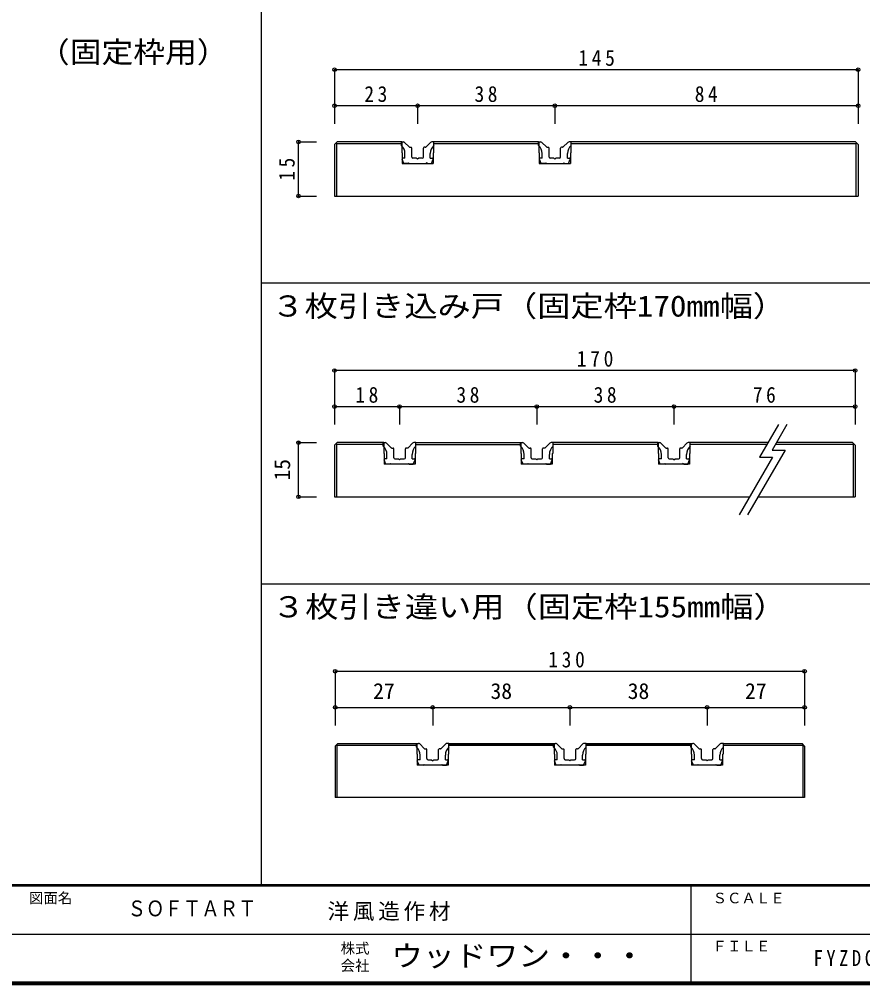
# Model space of a CAD drawing. Units: millimetres, scale not verified. Extents: x -400 to 380, y -287 to 278.
# Drawn here: x -6.7 to 226.9, y -280.3 to -12.9 of the extents above; entities that cross this region are included whole.
import ezdxf
from ezdxf.enums import TextEntityAlignment as Align

# ---------------------------------------------------------------- set-up
doc = ezdxf.new("R2010")
doc.units = ezdxf.units.MM
doc.header["$LTSCALE"] = 2
doc.header["$PDMODE"] = 32
doc.header["$PDSIZE"] = 1
doc.linetypes.add('DASHED1', pattern=[1.8, 1.2, -0.6])
for name, color, linetype in [('0-4', 3, 'Continuous'), ('0-7', 7, 'Continuous'), ('0-A', 7, 'Continuous'), ('0-B', 7, 'Continuous'), ('F-1', 7, 'DASHED1'), ('F-A', 7, 'Continuous')]:
    doc.layers.add(name, color=color, linetype=linetype)
doc.styles.add('HG明朝B', font='')
doc.styles.add('ＭＳ ゴシック', font='')
doc.styles.get('HG明朝B').set_extended_font_data('HG明朝B')
doc.styles.get('ＭＳ ゴシック').set_extended_font_data('MS Gothic')

msp = doc.modelspace()

# ---------------------------------------------------------------- linework, layer by layer
at = {"layer": '0-4'}
for p, q in [((80.66, -47.54), (81.367, -46.833)), ((80.66, -47.54), (80.66, -61.833)), ((99.26, -47.333), (81.16, -47.333)), ((81.16, -47.333), (81.16, -61.833)), ((99.26, -46.833), (81.367, -46.833)), ((99.26, -46.833), (99.26, -49.833)), ((137.16, -46.833), (108.06, -46.833)), ((108.06, -46.833), (108.06, -49.833)), ((137.26, -47.333), (108.06, -47.333)), ((137.26, -46.833), (137.26, -49.833)), ((224.953, -46.833), (146.06, -46.833)), ((146.06, -46.833), (146.06, -49.833)), ((225.16, -47.333), (146.06, -47.333)), ((225.66, -47.54), (224.953, -46.833)), ((225.16, -61.833), (225.16, -47.333)), ((225.66, -47.54), (225.66, -61.833)), ((99.36, -49.833), (99.26, -49.833)), ((107.96, -49.833), (107.96, -52.833)), ((108.06, -49.833), (107.96, -49.833)), ((137.36, -49.833), (137.26, -49.833)), ((145.96, -49.833), (145.96, -52.833)), ((146.06, -49.833), (145.96, -49.833)), ((80.66, -61.833), (225.66, -61.833)), ((81.367, -130.167), (80.66, -130.874)), ((80.66, -130.874), (80.66, -145.167)), ((94.26, -130.667), (81.16, -130.667)), ((81.16, -130.667), (81.16, -145.167)), ((94.26, -130.167), (81.367, -130.167)), ((94.26, -130.167), (94.26, -133.167)), ((103.06, -130.167), (132.26, -130.167)), ((103.06, -130.167), (103.06, -133.167)), ((103.06, -130.667), (132.26, -130.667)), ((132.26, -130.167), (132.26, -133.167)), ((170.26, -130.167), (141.06, -130.167)), ((141.06, -130.167), (141.06, -133.167)), ((170.26, -130.667), (141.06, -130.667)), ((170.26, -130.167), (170.26, -133.167)), ((200.728, -130.167), (179.06, -130.167)), ((179.06, -130.167), (179.06, -133.167)), ((200.44, -130.667), (179.06, -130.667)), ((224.333, -130.667), (202.749, -130.667)), ((224.126, -130.167), (203.038, -130.167)), ((224.126, -130.167), (224.833, -130.874)), ((224.333, -145.167), (224.333, -130.667)), ((224.833, -130.874), (224.833, -145.167)), ((94.26, -133.167), (94.36, -133.167)), ((94.36, -133.167), (94.36, -136.167)), ((102.96, -133.167), (103.06, -133.167)), ((132.26, -133.167), (132.36, -133.167)), ((132.36, -133.167), (132.36, -136.167)), ((140.96, -133.167), (141.06, -133.167)), ((170.26, -133.167), (170.36, -133.167)), ((170.36, -133.167), (170.36, -136.167)), ((178.96, -133.167), (179.06, -133.167)), ((80.66, -145.167), (195.627, -145.167)), ((197.937, -145.167), (224.833, -145.167)), ((80.833, -214.207), (81.54, -213.5)), ((81.54, -213.5), (103.439, -213.5)), ((112.239, -213.5), (141.433, -213.5)), ((112.239, -213.5), (112.239, -216.5)), ((150.233, -213.5), (179.339, -213.5)), ((150.233, -213.5), (150.233, -216.5)), ((179.439, -213.5), (179.439, -216.5)), ((188.239, -213.5), (210.126, -213.5)), ((188.239, -213.5), (188.239, -216.5)), ((210.833, -214.207), (210.126, -213.5)), ((80.833, -214.207), (80.833, -228.5)), ((81.333, -214), (103.439, -214)), ((81.333, -228.5), (81.333, -214)), ((112.139, -216.5), (112.139, -219.5)), ((112.139, -216.5), (112.239, -216.5)), ((141.433, -214), (112.239, -214)), ((112.239, -214), (141.433, -214)), ((150.133, -216.5), (150.133, -219.5)), ((150.133, -216.5), (150.233, -216.5)), ((179.339, -214), (150.233, -214)), ((150.233, -214), (179.439, -214)), ((179.439, -216.5), (179.539, -216.5)), ((179.539, -216.5), (179.539, -219.5)), ((188.139, -216.5), (188.239, -216.5)), ((188.239, -214), (210.333, -214)), ((210.333, -214), (210.333, -228.5)), ((210.833, -214.207), (210.833, -228.5)), ((112.139, -219.5), (103.539, -219.5)), ((150.133, -219.5), (141.533, -219.5)), ((210.833, -228.5), (80.833, -228.5))]:
    msp.add_line(p, q, dxfattribs=at)
for points in [[(99.36, -49.833), (99.36, -52.833), (107.96, -52.833)], [(137.36, -49.833), (137.36, -52.833), (145.96, -52.833)], [(102.96, -133.167), (102.96, -136.167), (94.36, -136.167)], [(140.96, -133.167), (140.96, -136.167), (132.36, -136.167)], [(178.96, -133.167), (178.96, -136.167), (170.36, -136.167)], [(103.439, -213.5), (103.439, -216.5), (103.539, -216.5), (103.539, -219.5)], [(141.433, -213.5), (141.433, -216.5), (141.533, -216.5), (141.533, -219.5)], [(188.139, -216.5), (188.139, -219.5), (179.539, -219.5)]]:
    msp.add_lwpolyline(points, dxfattribs=at)
at = {"layer": '0-7'}
for p, q in [((101.322, -48.245), (100.056, -46.98)), ((105.998, -48.245), (107.263, -46.98)), ((108.16, -46.833), (107.617, -46.833)), ((108.16, -47.833), (108.16, -46.833)), ((139.322, -48.245), (138.056, -46.98)), ((143.998, -48.245), (145.263, -46.98)), ((146.16, -46.833), (145.617, -46.833)), ((146.16, -47.833), (146.16, -46.833)), ((100.16, -51.333), (100.16, -50.069)), ((101.534, -48.333), (101.86, -48.333)), ((102.06, -51.033), (102.06, -48.533)), ((105.26, -51.033), (105.26, -48.533)), ((105.785, -48.333), (105.46, -48.333)), ((107.16, -51.333), (107.16, -50.069)), ((138.16, -51.333), (138.16, -50.069)), ((139.534, -48.333), (139.86, -48.333)), ((140.06, -51.033), (140.06, -48.533)), ((143.26, -51.033), (143.26, -48.533)), ((143.785, -48.333), (143.46, -48.333)), ((145.16, -51.333), (145.16, -50.069)), ((99.86, -52.833), (99.374, -51.607)), ((100.16, -51.333), (99.56, -51.333)), ((100.96, -52.833), (99.86, -52.833)), ((100.96, -52.833), (101.16, -52.633)), ((101.16, -52.633), (101.36, -52.833)), ((101.36, -52.833), (105.96, -52.833)), ((103.36, -51.333), (102.36, -51.333)), ((103.66, -51.633), (103.36, -51.333)), ((106.16, -52.633), (105.96, -52.833)), ((106.36, -52.833), (106.16, -52.633)), ((106.36, -52.833), (107.46, -52.833)), ((107.16, -51.333), (107.76, -51.333)), ((107.46, -52.833), (107.946, -51.607)), ((137.86, -52.833), (137.374, -51.607)), ((138.16, -51.333), (137.56, -51.333)), ((138.96, -52.833), (137.86, -52.833)), ((138.96, -52.833), (139.16, -52.633)), ((139.16, -52.633), (139.36, -52.833)), ((139.36, -52.833), (143.96, -52.833)), ((141.36, -51.333), (140.36, -51.333)), ((141.66, -51.633), (141.36, -51.333)), ((144.16, -52.633), (143.96, -52.833)), ((144.36, -52.833), (144.16, -52.633)), ((144.36, -52.833), (145.46, -52.833)), ((145.16, -51.333), (145.76, -51.333)), ((145.46, -52.833), (145.946, -51.607)), ((94.16, -130.167), (94.703, -130.167)), ((94.16, -131.167), (94.16, -130.167)), ((96.322, -131.579), (95.056, -130.313)), ((100.997, -131.579), (102.263, -130.313)), ((132.16, -130.167), (132.703, -130.167)), ((132.16, -131.167), (132.16, -130.167)), ((134.322, -131.579), (133.056, -130.313)), ((138.997, -131.579), (140.263, -130.313)), ((170.16, -130.167), (170.703, -130.167)), ((170.16, -131.167), (170.16, -130.167)), ((172.322, -131.579), (171.056, -130.313)), ((176.997, -131.579), (178.263, -130.313)), ((95.16, -134.667), (95.16, -133.403)), ((96.534, -131.667), (96.86, -131.667)), ((97.06, -134.367), (97.06, -131.867)), ((100.26, -134.367), (100.26, -131.867)), ((100.785, -131.667), (100.46, -131.667)), ((102.16, -134.667), (102.16, -133.403)), ((133.16, -134.667), (133.16, -133.403)), ((134.534, -131.667), (134.86, -131.667)), ((135.06, -134.367), (135.06, -131.867)), ((138.26, -134.367), (138.26, -131.867)), ((138.785, -131.667), (138.46, -131.667)), ((140.16, -134.667), (140.16, -133.403)), ((171.16, -134.667), (171.16, -133.403)), ((172.534, -131.667), (172.86, -131.667)), ((173.06, -134.367), (173.06, -131.867)), ((176.26, -134.367), (176.26, -131.867)), ((176.785, -131.667), (176.46, -131.667)), ((178.16, -134.667), (178.16, -133.403)), ((94.86, -136.167), (94.374, -134.94)), ((95.16, -134.667), (94.56, -134.667)), ((95.96, -136.167), (94.86, -136.167)), ((95.96, -136.167), (96.16, -135.967)), ((96.16, -135.967), (96.36, -136.167)), ((100.96, -136.167), (96.36, -136.167)), ((98.66, -134.967), (98.96, -134.667)), ((98.96, -134.667), (99.96, -134.667)), ((101.16, -135.967), (100.96, -136.167)), ((101.36, -136.167), (101.16, -135.967)), ((101.36, -136.167), (102.46, -136.167)), ((102.16, -134.667), (102.76, -134.667)), ((102.46, -136.167), (102.946, -134.94)), ((132.86, -136.167), (132.374, -134.94)), ((133.16, -134.667), (132.56, -134.667)), ((133.96, -136.167), (132.86, -136.167)), ((133.96, -136.167), (134.16, -135.967)), ((134.16, -135.967), (134.36, -136.167)), ((138.96, -136.167), (134.36, -136.167)), ((136.66, -134.967), (136.96, -134.667)), ((136.96, -134.667), (137.96, -134.667)), ((139.16, -135.967), (138.96, -136.167)), ((139.36, -136.167), (139.16, -135.967)), ((139.36, -136.167), (140.46, -136.167)), ((140.16, -134.667), (140.76, -134.667)), ((140.46, -136.167), (140.946, -134.94)), ((170.86, -136.167), (170.374, -134.94)), ((171.16, -134.667), (170.56, -134.667)), ((171.96, -136.167), (170.86, -136.167)), ((171.96, -136.167), (172.16, -135.967)), ((172.16, -135.967), (172.36, -136.167)), ((176.96, -136.167), (172.36, -136.167)), ((174.66, -134.967), (174.96, -134.667)), ((174.96, -134.667), (175.96, -134.667)), ((177.16, -135.967), (176.96, -136.167)), ((177.36, -136.167), (177.16, -135.967)), ((177.36, -136.167), (178.46, -136.167)), ((178.16, -134.667), (178.76, -134.667)), ((178.46, -136.167), (178.946, -134.94)), ((105.501, -214.912), (104.236, -213.646)), ((110.177, -214.912), (111.443, -213.646)), ((112.339, -213.5), (111.796, -213.5)), ((112.339, -214.5), (112.339, -213.5)), ((143.496, -214.912), (142.23, -213.646)), ((148.171, -214.912), (149.437, -213.646)), ((150.333, -213.5), (149.791, -213.5)), ((150.333, -214.5), (150.333, -213.5)), ((179.339, -213.5), (179.882, -213.5)), ((179.339, -214.5), (179.339, -213.5)), ((181.501, -214.912), (180.236, -213.646)), ((186.177, -214.912), (187.443, -213.646)), ((105.713, -215), (106.039, -215)), ((106.239, -217.7), (106.239, -215.2)), ((109.439, -217.7), (109.439, -215.2)), ((109.965, -215), (109.639, -215)), ((143.708, -215), (144.033, -215)), ((144.233, -217.7), (144.233, -215.2)), ((147.433, -217.7), (147.433, -215.2)), ((147.959, -215), (147.633, -215)), ((181.713, -215), (182.039, -215)), ((182.239, -217.7), (182.239, -215.2)), ((185.439, -217.7), (185.439, -215.2)), ((185.965, -215), (185.639, -215)), ((104.339, -218), (103.739, -218)), ((104.339, -218), (104.339, -216.736)), ((106.539, -218), (107.539, -218)), ((107.539, -218), (107.839, -218.3)), ((107.839, -218.3), (108.139, -218)), ((108.139, -218), (109.139, -218)), ((110.339, -219.3), (110.139, -219.5)), ((110.539, -219.5), (110.339, -219.3)), ((111.339, -218), (111.339, -216.736)), ((111.339, -218), (111.939, -218)), ((111.639, -219.5), (112.125, -218.274)), ((142.333, -218), (141.733, -218)), ((142.333, -218), (142.333, -216.736)), ((144.533, -218), (145.533, -218)), ((145.533, -218), (145.833, -218.3)), ((145.833, -218.3), (146.133, -218)), ((146.133, -218), (147.133, -218)), ((148.333, -219.3), (148.133, -219.5)), ((148.533, -219.5), (148.333, -219.3)), ((149.333, -218), (149.333, -216.736)), ((149.333, -218), (149.933, -218)), ((149.633, -219.5), (150.119, -218.274)), ((180.039, -219.5), (179.553, -218.274)), ((180.339, -218), (179.739, -218)), ((180.339, -218), (180.339, -216.736)), ((181.139, -219.5), (181.339, -219.3)), ((181.339, -219.3), (181.539, -219.5)), ((183.839, -218.3), (184.139, -218)), ((184.139, -218), (185.139, -218)), ((186.339, -219.3), (186.139, -219.5)), ((186.539, -219.5), (186.339, -219.3)), ((187.339, -218), (187.339, -216.736)), ((187.339, -218), (187.939, -218)), ((187.639, -219.5), (188.125, -218.274)), ((110.139, -219.5), (105.539, -219.5)), ((110.539, -219.5), (111.639, -219.5)), ((148.133, -219.5), (143.533, -219.5)), ((148.533, -219.5), (149.633, -219.5)), ((181.139, -219.5), (180.039, -219.5)), ((186.139, -219.5), (181.539, -219.5)), ((186.539, -219.5), (187.639, -219.5))]:
    msp.add_line(p, q, dxfattribs=at)
for points in [[(99.16, -47.833), (99.16, -46.833), (99.703, -46.833)], [(137.16, -47.833), (137.16, -46.833), (137.703, -46.833)], [(104.96, -51.333), (103.96, -51.333), (103.66, -51.633)], [(142.96, -51.333), (141.96, -51.333), (141.66, -51.633)], [(103.16, -131.167), (103.16, -130.167), (102.617, -130.167)], [(141.16, -131.167), (141.16, -130.167), (140.617, -130.167)], [(179.16, -131.167), (179.16, -130.167), (178.617, -130.167)], [(97.36, -134.667), (98.36, -134.667), (98.66, -134.967)], [(135.36, -134.667), (136.36, -134.667), (136.66, -134.967)], [(173.36, -134.667), (174.36, -134.667), (174.66, -134.967)], [(103.339, -214.5), (103.339, -213.5), (103.882, -213.5)], [(141.333, -214.5), (141.333, -213.5), (141.876, -213.5)], [(188.339, -214.5), (188.339, -213.5), (187.796, -213.5)], [(105.139, -219.5), (104.039, -219.5), (103.553, -218.274)], [(105.139, -219.5), (105.339, -219.3), (105.539, -219.5)], [(143.133, -219.5), (142.033, -219.5), (141.548, -218.274)], [(143.133, -219.5), (143.333, -219.3), (143.533, -219.5)], [(182.539, -218), (183.539, -218), (183.839, -218.3)]]:
    msp.add_lwpolyline(points, dxfattribs=at)
for centre, radius, start, end in [((97.16, -50.069), 3, 0, 48.19), ((99.703, -47.333), 0.5, 45, 90), ((110.16, -50.069), 3, 131.81, 180), ((107.617, -47.333), 0.5, 90, 135), ((135.16, -50.069), 3, 0, 48.19), ((137.703, -47.333), 0.5, 45, 90), ((148.16, -50.069), 3, 131.81, 180), ((145.617, -47.333), 0.5, 90, 135), ((101.534, -48.033), 0.3, 225, 270), ((101.86, -48.533), 0.2, 360, 90), ((105.46, -48.533), 0.2, 90, 180), ((105.785, -48.033), 0.3, 270, 315), ((139.534, -48.033), 0.3, 225, 270), ((139.86, -48.533), 0.2, 360, 90), ((143.46, -48.533), 0.2, 90, 180), ((143.785, -48.033), 0.3, 270, 315), ((99.56, -51.533), 0.2, 90, 201.616), ((102.36, -51.033), 0.3, 180, 270), ((104.96, -51.033), 0.3, 270, 360), ((107.76, -51.533), 0.2, 338.384, 90), ((137.56, -51.533), 0.2, 90, 201.616), ((140.36, -51.033), 0.3, 180, 270), ((142.96, -51.033), 0.3, 270, 360), ((145.76, -51.533), 0.2, 338.384, 90), ((94.703, -130.667), 0.5, 45, 90), ((102.617, -130.667), 0.5, 90, 135), ((132.703, -130.667), 0.5, 45, 90), ((140.617, -130.667), 0.5, 90, 135), ((170.703, -130.667), 0.5, 45, 90), ((178.617, -130.667), 0.5, 90, 135), ((92.16, -133.403), 3, 0, 48.19), ((96.534, -131.367), 0.3, 225, 270), ((96.86, -131.867), 0.2, 0, 90), ((100.46, -131.867), 0.2, 90, 180), ((100.785, -131.367), 0.3, 270, 315), ((105.16, -133.403), 3, 131.81, 180), ((130.16, -133.403), 3, 0, 48.19), ((134.534, -131.367), 0.3, 225, 270), ((134.86, -131.867), 0.2, 0, 90), ((138.46, -131.867), 0.2, 90, 180), ((138.785, -131.367), 0.3, 270, 315), ((143.16, -133.403), 3, 131.81, 180), ((168.16, -133.403), 3, 0, 48.19), ((172.534, -131.367), 0.3, 225, 270), ((172.86, -131.867), 0.2, 0, 90), ((176.46, -131.867), 0.2, 90, 180), ((176.785, -131.367), 0.3, 270, 315), ((181.16, -133.403), 3, 131.81, 180), ((94.56, -134.867), 0.2, 90, 201.616), ((97.36, -134.367), 0.3, 180, 270), ((99.96, -134.367), 0.3, 270, 0), ((102.76, -134.867), 0.2, 338.384, 90), ((132.56, -134.867), 0.2, 90, 201.616), ((135.36, -134.367), 0.3, 180, 270), ((137.96, -134.367), 0.3, 270, 0), ((140.76, -134.867), 0.2, 338.384, 90), ((170.56, -134.867), 0.2, 90, 201.616), ((173.36, -134.367), 0.3, 180, 270), ((175.96, -134.367), 0.3, 270, 0), ((178.76, -134.867), 0.2, 338.384, 90), ((103.882, -214), 0.5, 45, 90), ((111.796, -214), 0.5, 90, 135), ((141.876, -214), 0.5, 45, 90), ((149.791, -214), 0.5, 90, 135), ((179.882, -214), 0.5, 45, 90), ((187.796, -214), 0.5, 90, 135), ((101.339, -216.736), 3, 0, 48.19), ((105.713, -214.7), 0.3, 225, 270), ((106.039, -215.2), 0.2, 0, 90), ((109.639, -215.2), 0.2, 90, 180), ((109.965, -214.7), 0.3, 270, 315), ((114.339, -216.736), 3, 131.81, 180), ((139.333, -216.736), 3, 0, 48.19), ((143.708, -214.7), 0.3, 225, 270), ((144.033, -215.2), 0.2, 0, 90), ((147.633, -215.2), 0.2, 90, 180), ((147.959, -214.7), 0.3, 270, 315), ((152.333, -216.736), 3, 131.81, 180), ((177.339, -216.736), 3, 0, 48.19), ((181.713, -214.7), 0.3, 225, 270), ((182.039, -215.2), 0.2, 0, 90), ((185.639, -215.2), 0.2, 90, 180), ((185.965, -214.7), 0.3, 270, 315), ((190.339, -216.736), 3, 131.81, 180), ((103.739, -218.2), 0.2, 90, 201.616), ((106.539, -217.7), 0.3, 180, 270), ((109.139, -217.7), 0.3, 270, 0), ((111.939, -218.2), 0.2, 338.384, 90), ((141.733, -218.2), 0.2, 90, 201.616), ((144.533, -217.7), 0.3, 180, 270), ((147.133, -217.7), 0.3, 270, 0), ((149.933, -218.2), 0.2, 338.384, 90), ((179.739, -218.2), 0.2, 90, 201.616), ((182.539, -217.7), 0.3, 180, 270), ((185.139, -217.7), 0.3, 270, 0), ((187.939, -218.2), 0.2, 338.384, 90)]:
    msp.add_arc(centre, radius, start, end, dxfattribs=at)
at = {"layer": '0-A'}
for p, q in [((203.615, -125.167), (198.385, -134.226)), ((205.924, -125.167), (201.849, -132.226)), ((205.408, -132.226), (195.05, -150.167)), ((201.849, -132.226), (205.408, -132.226)), ((201.944, -134.226), (192.74, -150.167)), ((198.385, -134.226), (201.944, -134.226))]:
    msp.add_line(p, q, dxfattribs=at)
at = {"layer": '0-B', "color": 4}
for p, q in [((225.66, -26.833), (80.66, -26.833)), ((80.66, -26.833), (80.66, -36.833)), ((225.66, -26.833), (225.66, -36.833)), ((103.66, -36.833), (80.66, -36.833)), ((80.66, -36.833), (80.66, -41.833)), ((141.66, -36.833), (103.66, -36.833)), ((103.66, -36.833), (103.66, -41.833)), ((225.66, -36.833), (225.66, -41.833)), ((70.66, -46.833), (75.66, -46.833)), ((70.66, -61.833), (70.66, -46.833)), ((70.66, -61.833), (75.66, -61.833)), ((224.833, -110.167), (80.66, -110.167)), ((80.66, -110.167), (80.66, -125.167)), ((224.833, -110.167), (224.833, -125.167)), ((80.66, -120.167), (98.66, -120.167)), ((98.66, -120.167), (98.66, -125.167)), ((136.66, -120.167), (174.66, -120.167)), ((174.66, -120.167), (224.833, -120.167)), ((174.66, -120.167), (174.66, -125.167)), ((70.66, -130.167), (75.66, -130.167)), ((70.66, -145.167), (70.66, -130.167)), ((70.66, -145.167), (75.66, -145.167)), ((80.833, -193.5), (210.833, -193.5)), ((80.833, -193.5), (80.833, -203.5)), ((210.833, -193.5), (210.833, -203.5)), ((80.833, -203.5), (80.833, -208.5)), ((80.833, -203.5), (107.839, -203.5)), ((107.839, -203.5), (145.833, -203.5)), ((107.839, -203.5), (107.839, -208.5)), ((145.833, -203.5), (183.839, -203.5)), ((145.833, -203.5), (145.833, -208.5)), ((183.839, -203.5), (210.833, -203.5)), ((183.839, -203.5), (183.839, -208.5)), ((210.833, -203.5), (210.833, -208.5))]:
    msp.add_line(p, q, dxfattribs=at)
for points in [[(225.66, -36.833), (141.66, -36.833), (141.66, -41.833)], [(98.66, -120.167), (136.66, -120.167), (136.66, -125.167)]]:
    msp.add_lwpolyline(points, dxfattribs=at)
at = {"layer": '0-B'}
for p in [(80.66, -26.833), (225.66, -26.833), (80.66, -36.833), (103.66, -36.833), (141.66, -36.833), (225.66, -36.833), (70.66, -46.833), (70.66, -61.833), (80.66, -110.167), (224.833, -110.167), (80.66, -120.167), (98.66, -120.167), (136.66, -120.167), (174.66, -120.167), (224.833, -120.167), (70.66, -130.167), (70.66, -145.167), (80.833, -193.5), (210.833, -193.5), (80.833, -203.5), (107.839, -203.5), (145.833, -203.5), (183.839, -203.5), (210.833, -203.5)]:
    msp.add_point(p, dxfattribs=at)
at = {"layer": 'F-1', "linetype": 'Continuous'}
for p, q in [((60.333, 278.337), (60.333, -253)), ((380, -86), (60.333, -86)), ((380, -169.333), (60.333, -169.333))]:
    msp.add_line(p, q, dxfattribs=at)
at = {"layer": 'F-1', "color": 6, "linetype": 'Continuous'}
for p, q in [((380, -252.667), (-400, -252.667)), ((380, -253), (-400, -253)), ((179.333, -253), (179.333, -279.667)), ((-10, -266.333), (379.333, -266.334)), ((380, -279.667), (-400, -279.667)), ((380, -280), (-400, -280)), ((380, -280.333), (-400, -280.333))]:
    msp.add_line(p, q, dxfattribs=at)

# ---------------------------------------------------------------- texts
at = {"layer": '0-A', "style": 'ＭＳ ゴシック'}
for s, width, p in [('（固定枠用）', 1.1, (-1.5, -26.667)), ('３枚引き込み戸（固定枠170mm幅）', 1.15, (63.167, -97)), ('３枚引き違い用（固定枠155mm幅）', 1.15, (63.333, -180.333))]:
    msp.add_text(s, height=5.865, dxfattribs=dict(at, width=width)).set_placement(p, align=Align.BOTTOM_LEFT)
at = {"layer": '0-B', "style": 'ＭＳ ゴシック'}
msp.add_text('15', height=4.399, rotation=90, dxfattribs=at).set_placement((69.66, -140.667), align=Align.BOTTOM_LEFT)
for s, p in [('27', (91.336, -202.5)), ('38', (123.836, -202.5)), ('38', (161.836, -202.5)), ('27', (194.336, -202.5))]:
    msp.add_text(s, height=4.399, dxfattribs=at).set_placement(p, align=Align.BOTTOM_LEFT)
at = {"layer": '0-B', "char_height": 4.399, "attachment_point": 7, "style": 'ＭＳ ゴシック'}
for s, insert in [('\\T1.38;\\W0.9;145', (148.16, -25.833)), ('\\T1.36;\\W0.9;23', (88.91, -35.833)), ('\\T1.36;\\W0.9;38', (119.41, -35.833)), ('\\T1.36;\\W0.9;84', (180.41, -35.833)), ('\\T1.38;\\W0.9;170', (147.746, -109.167)), ('\\T1.36;\\W0.9;18', (86.41, -119.167)), ('\\T1.36;\\W0.9;38', (114.41, -119.167)), ('\\T1.36;\\W0.9;38', (152.41, -119.167)), ('\\T1.36;\\W0.9;76', (196.496, -119.167)), ('\\T1.38;\\W0.9;130', (139.833, -192.5))]:
    msp.add_mtext(s, dxfattribs=dict(at, insert=insert))
at = {"layer": '0-B', "insert": (69.66, -57.583), "char_height": 4.399, "attachment_point": 7, "rotation": 90, "style": 'ＭＳ ゴシック'}
msp.add_mtext('\\T1.36;\\W0.9;15', dxfattribs=at)
at = {"layer": 'F-A', "style": 'ＭＳ ゴシック'}
for s, p in [('図面名', (-4, -258.667)), ('ＳＣＡＬＥ', (185.333, -258.667)), ('株式', (82.333, -272.6)), ('ＦＩＬＥ', (185.333, -272)), ('会社', (82.333, -277.4))]:
    msp.add_text(s, height=2.933, dxfattribs=at).set_placement(p, align=Align.BOTTOM_LEFT)
at = {"layer": 'F-A'}
for s, height, style, width, p in [('ＳＯＦＴＡＲＴ', 4.399, 'HG明朝B', 0.85, (23.333, -262.719)), ('ウッドワン・・・', 5.865, 'ＭＳ ゴシック', 1.1, (96.333, -277))]:
    msp.add_text(s, height=height, dxfattribs=dict(at, style=style, width=width)).set_placement(p, align=Align.BOTTOM_LEFT)
at = {"layer": 'F-A', "char_height": 4.399, "attachment_point": 7, "style": 'ＭＳ ゴシック'}
for s, insert in [('\\T1.17;洋風造作材', (78.695, -262.667)), ('\\T1.39;\\W0.85;FYZDC01_A03', (213.333, -276))]:
    msp.add_mtext(s, dxfattribs=dict(at, insert=insert))

doc.saveas('drawing.dxf')
